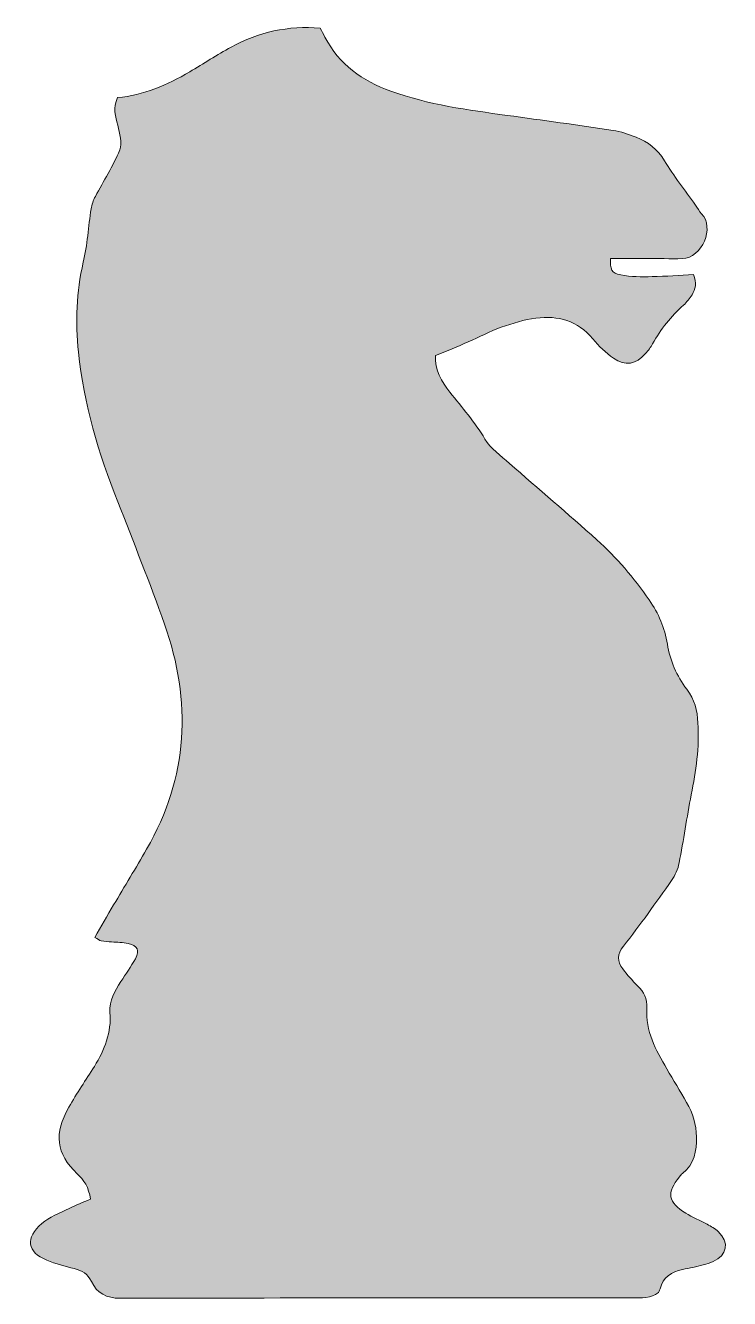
# Model space of a CAD drawing. Header units: inches. Extents: x 502 to 1532, y -1958 to -96.
import ezdxf

# ---------------------------------------------------------------- set-up
doc = ezdxf.new("R2010")
doc.units = ezdxf.units.IN
doc.header["$MEASUREMENT"] = 0
doc.layers.add('Layer 1', color=7, linetype='Continuous')

msp = doc.modelspace()

# ---------------------------------------------------------------- hatches: boundary and pattern name
at = {"layer": 'Layer 1', "true_color": 0xffffff}
h = msp.add_hatch(color=7, dxfattribs=at)
h.dxf.hatch_style = 2
edge = h.paths.add_edge_path()
edge.add_spline(control_points=[(1515.2, -1859.9), (1510.5, -1855.5), (1504.6, -1852.2), (1498.9, -1849.1), (1488.5, -1843.5), (1477.6, -1838.9), (1467.6, -1832.8), (1441.5, -1816.9), (1439.3, -1803), (1458.5, -1779.7), (1459.9, -1778), (1461.1, -1776.1), (1462.8, -1774.8), (1480.4, -1761.1), (1483.6, -1741.9), (1483.4, -1721.4), (1483.1, -1703.3), (1477.7, -1686.6), (1468.9, -1671.1), (1459.5, -1654.4), (1449.4, -1638.3), (1439.8, -1621.7), (1423.9, -1594.2), (1408.4, -1566.3), (1410.8, -1533.1), (1411.9, -1519), (1406.6, -1509.4), (1397.2, -1500.2), (1389.4, -1492.5), (1381.9, -1484.3), (1375.4, -1475.6), (1367.1, -1464.5), (1366.9, -1454.5), (1376.6, -1442.2), (1401.2, -1411.1), (1424.1, -1378.6), (1447, -1346.2), (1452.3, -1338.7), (1456.3, -1329.5), (1458, -1320.6), (1464.5, -1287.4), (1469.1, -1254), (1475.7, -1220.9), (1482.7, -1186.2), (1487.6, -1151.4), (1485.5, -1115.9), (1484.5, -1097.9), (1480.4, -1081.3), (1469.2, -1066.5), (1454.4, -1047), (1444.6, -1025), (1440.8, -1000.4), (1437.2, -976.8), (1427.7, -955.8), (1414.1, -935.9), (1392, -903.5), (1366.5, -874.1), (1337.5, -848), (1295.5, -810.1), (1252.3, -773.6), (1209.8, -736.2), (1197.2, -725), (1182.2, -714.7), (1174, -700.7), (1159.4, -675.6), (1140.3, -654.5), (1122.7, -632), (1110.6, -616.6), (1100.1, -599.6), (1101.8, -578.5), (1118.4, -571.6), (1134, -565.3), (1149.4, -558.6), (1165.5, -551.6), (1181.1, -543.1), (1197.7, -537.2), (1214.2, -531.3), (1231.3, -525.9), (1248.6, -523.7), (1280.8, -519.7), (1309.6, -527.2), (1331.6, -554), (1340.3, -564.6), (1350.7, -574.5), (1362, -582.4), (1379, -594.5), (1395.2, -591.3), (1408.9, -575.6), (1412.7, -571.1), (1416.4, -566.4), (1419.2, -561.2), (1430.9, -539.7), (1446.3, -521.3), (1464.3, -504.8), (1469.1, -500.4), (1473.3, -495.1), (1476.8, -489.6), (1481.9, -481.3), (1484.4, -472.3), (1478.9, -459.8), (1459, -460.9), (1438.7, -462.7), (1418.3, -463), (1403.1, -463.3), (1387.4, -463.5), (1372.6, -460.6), (1358.9, -457.9), (1356.9, -452.3), (1357.8, -436.3), (1375.1, -436.3), (1392.5, -436.3), (1409.9, -436.4), (1427.5, -436.4), (1445.1, -437.2), (1462.7, -436.7), (1491.5, -436), (1510.4, -390.9), (1490.7, -371), (1487.2, -367.4), (1484.9, -362.5), (1481.9, -358.3), (1466.7, -336.8), (1450.2, -316), (1436.5, -293.5), (1426.3, -276.6), (1412.6, -265.9), (1395, -259.2), (1384.1, -255.1), (1372.8, -250.8), (1361.3, -249.1), (1309.8, -241.3), (1258.1, -234.3), (1206.5, -227.2), (1149, -219.3), (1091.4, -211.6), (1036.4, -191.8), (994.8, -176.9), (960.9, -152.8), (939.9, -112.8), (937.6, -108.4), (935.4, -103.9), (933.2, -99.6), (886.1, -95.7), (843, -105.3), (802.7, -127.3), (782.1, -138.6), (762.4, -151.5), (742.2, -163.5), (709.1, -183.1), (674.1, -197.7), (636.7, -201.2), (629.2, -216.3), (633.9, -228.7), (636.9, -241.7), (639.7, -253.5), (643.8, -267.7), (639.8, -277.8), (630.3, -301.5), (616.1, -323.2), (604.2, -345.9), (601.3, -351.5), (599, -357.7), (598, -363.9), (594, -389.9), (592.5, -416.5), (586.5, -442.1), (576.3, -485.7), (575.1, -529.3), (579.5, -573.5), (587.1, -649.5), (609.1, -721.6), (636.9, -792.3), (660.3, -851.7), (683.9, -911.1), (705.3, -971.2), (745.5, -1084.6), (739.9, -1195), (679.2, -1300.6), (663.4, -1327.9), (646.9, -1354.9), (630.9, -1382.1), (621.7, -1397.7), (612.8, -1413.5), (603.5, -1429.6), (607.6, -1431.9), (610, -1434), (612.8, -1434.6), (617.8, -1435.6), (622.9, -1435.7), (628, -1436.2), (636.1, -1436.9), (644.3, -1436.6), (652.1, -1438.5), (666.3, -1441.8), (669.4, -1448), (662.7, -1460.7), (656.5, -1472.3), (648.6, -1483.1), (641.5, -1494.2), (632.7, -1508), (624.4, -1522), (625.6, -1539.2), (627.8, -1568.4), (618, -1594.1), (602.8, -1618.2), (590.3, -1638.1), (577, -1657.5), (565.4, -1677.9), (543.5, -1716.2), (546.2, -1745.8), (577.6, -1775.2), (587.3, -1784.3), (594.9, -1795), (596.9, -1812.4), (585.8, -1817.2), (575.6, -1821.1), (565.9, -1825.9), (552.2, -1832.8), (536.9, -1838.3), (525.7, -1848.1), (502, -1869), (503.7, -1889.6), (533.4, -1901.8), (546.3, -1907.1), (559.9, -1910.6), (573.4, -1914), (584.6, -1916.9), (593, -1921.4), (598.4, -1932.8), (606.6, -1949.9), (620.1, -1957.4), (640.8, -1957.4), (889.8, -1956.7), (1138.8, -1956.9), (1387.8, -1956.9), (1388.1, -1956.8), (1388.4, -1956.8), (1388.8, -1956.8), (1402.3, -1956.8), (1417.5, -1957.8), (1427.6, -1948.7), (1428.3, -1947.7), (1428.9, -1946.6), (1429.4, -1945.4), (1429.6, -1944.9), (1429.8, -1944.3), (1430, -1943.7), (1434.7, -1926.8), (1446.7, -1918.5), (1463, -1915.2), (1468.1, -1914.2), (1473.2, -1913.5), (1478.1, -1912.2), (1488, -1909.6), (1498.4, -1907.8), (1507.7, -1903.6), (1528.5, -1894.4), (1531.7, -1875.4), (1515.2, -1859.9)], knot_values=[0, 0, 0, 0, 1, 1, 1, 2, 2, 2, 3, 3, 3, 4, 4, 4, 5, 5, 5, 6, 6, 6, 7, 7, 7, 8, 8, 8, 9, 9, 9, 10, 10, 10, 11, 11, 11, 12, 12, 12, 13, 13, 13, 14, 14, 14, 15, 15, 15, 16, 16, 16, 17, 17, 17, 18, 18, 18, 19, 19, 19, 20, 20, 20, 21, 21, 21, 22, 22, 22, 23, 23, 23, 24, 24, 24, 25, 25, 25, 26, 26, 26, 27, 27, 27, 28, 28, 28, 29, 29, 29, 30, 30, 30, 31, 31, 31, 32, 32, 32, 33, 33, 33, 34, 34, 34, 35, 35, 35, 36, 36, 36, 37, 37, 37, 38, 38, 38, 39, 39, 39, 40, 40, 40, 41, 41, 41, 42, 42, 42, 43, 43, 43, 44, 44, 44, 45, 45, 45, 46, 46, 46, 47, 47, 47, 48, 48, 48, 49, 49, 49, 50, 50, 50, 51, 51, 51, 52, 52, 52, 53, 53, 53, 54, 54, 54, 55, 55, 55, 56, 56, 56, 57, 57, 57, 58, 58, 58, 59, 59, 59, 60, 60, 60, 61, 61, 61, 62, 62, 62, 63, 63, 63, 64, 64, 64, 65, 65, 65, 66, 66, 66, 67, 67, 67, 68, 68, 68, 69, 69, 69, 70, 70, 70, 71, 71, 71, 72, 72, 72, 73, 73, 73, 74, 74, 74, 75, 75, 75, 76, 76, 76, 77, 77, 77, 78, 78, 78, 79, 79, 79, 80, 80, 80, 81, 81, 81, 82, 82, 82, 83, 83, 83, 84, 84, 84, 85, 85, 85, 86, 86, 86, 86], degree=3, periodic=1)

# ---------------------------------------------------------------- linework, layer by layer
at = {"layer": 'Layer 1', "lineweight": 0}
msp.add_open_spline([(1515.2, -1859.9), (1510.5, -1855.5), (1504.6, -1852.2), (1498.9, -1849.1), (1488.5, -1843.5), (1477.6, -1838.9), (1467.6, -1832.8), (1441.5, -1816.9), (1439.3, -1803), (1458.5, -1779.7), (1459.9, -1778), (1461.1, -1776.1), (1462.8, -1774.8), (1480.4, -1761.1), (1483.6, -1741.9), (1483.4, -1721.4), (1483.1, -1703.3), (1477.7, -1686.6), (1468.9, -1671.1), (1459.5, -1654.4), (1449.4, -1638.3), (1439.8, -1621.7), (1423.9, -1594.2), (1408.4, -1566.3), (1410.8, -1533.1), (1411.9, -1519), (1406.6, -1509.4), (1397.2, -1500.2), (1389.4, -1492.5), (1381.9, -1484.3), (1375.4, -1475.6), (1367.1, -1464.5), (1366.9, -1454.5), (1376.6, -1442.2), (1401.2, -1411.1), (1424.1, -1378.6), (1447, -1346.2), (1452.3, -1338.7), (1456.3, -1329.5), (1458, -1320.6), (1464.5, -1287.4), (1469.1, -1254), (1475.7, -1220.9), (1482.7, -1186.2), (1487.6, -1151.4), (1485.5, -1115.9), (1484.5, -1097.9), (1480.4, -1081.3), (1469.2, -1066.5), (1454.4, -1047), (1444.6, -1025), (1440.8, -1000.4), (1437.2, -976.8), (1427.7, -955.8), (1414.1, -935.9), (1392, -903.5), (1366.5, -874.1), (1337.5, -848), (1295.5, -810.1), (1252.3, -773.6), (1209.8, -736.2), (1197.2, -725), (1182.2, -714.7), (1174, -700.7), (1159.4, -675.6), (1140.3, -654.5), (1122.7, -632), (1110.6, -616.6), (1100.1, -599.6), (1101.8, -578.5), (1118.4, -571.6), (1134, -565.3), (1149.4, -558.6), (1165.5, -551.6), (1181.1, -543.1), (1197.7, -537.2), (1214.2, -531.3), (1231.3, -525.9), (1248.6, -523.7), (1280.8, -519.7), (1309.6, -527.2), (1331.6, -554), (1340.3, -564.6), (1350.7, -574.5), (1362, -582.4), (1379, -594.5), (1395.2, -591.3), (1408.9, -575.6), (1412.7, -571.1), (1416.4, -566.4), (1419.2, -561.2), (1430.9, -539.7), (1446.3, -521.3), (1464.3, -504.8), (1469.1, -500.4), (1473.3, -495.1), (1476.8, -489.6), (1481.9, -481.3), (1484.4, -472.3), (1478.9, -459.8), (1459, -460.9), (1438.7, -462.7), (1418.3, -463), (1403.1, -463.3), (1387.4, -463.5), (1372.6, -460.6), (1358.9, -457.9), (1356.9, -452.3), (1357.8, -436.3), (1375.1, -436.3), (1392.5, -436.3), (1409.9, -436.4), (1427.5, -436.4), (1445.1, -437.2), (1462.7, -436.7), (1491.5, -436), (1510.4, -390.9), (1490.7, -371), (1487.2, -367.4), (1484.9, -362.5), (1481.9, -358.3), (1466.7, -336.8), (1450.2, -316), (1436.5, -293.5), (1426.3, -276.6), (1412.6, -265.9), (1395, -259.2), (1384.1, -255.1), (1372.8, -250.8), (1361.3, -249.1), (1309.8, -241.3), (1258.1, -234.3), (1206.5, -227.2), (1149, -219.3), (1091.4, -211.6), (1036.4, -191.8), (994.8, -176.9), (960.9, -152.8), (939.9, -112.8), (937.6, -108.4), (935.4, -103.9), (933.2, -99.6), (886.1, -95.7), (843, -105.3), (802.7, -127.3), (782.1, -138.6), (762.4, -151.5), (742.2, -163.5), (709.1, -183.1), (674.1, -197.7), (636.7, -201.2), (629.2, -216.3), (633.9, -228.7), (636.9, -241.7), (639.7, -253.5), (643.8, -267.7), (639.8, -277.8), (630.3, -301.5), (616.1, -323.2), (604.2, -345.9), (601.3, -351.5), (599, -357.7), (598, -363.9), (594, -389.9), (592.5, -416.5), (586.5, -442.1), (576.3, -485.7), (575.1, -529.3), (579.5, -573.5), (587.1, -649.5), (609.1, -721.6), (636.9, -792.3), (660.3, -851.7), (683.9, -911.1), (705.3, -971.2), (745.5, -1084.6), (739.9, -1195), (679.2, -1300.6), (663.4, -1327.9), (646.9, -1354.9), (630.9, -1382.1), (621.7, -1397.7), (612.8, -1413.5), (603.5, -1429.6), (607.6, -1431.9), (610, -1434), (612.8, -1434.6), (617.8, -1435.6), (622.9, -1435.7), (628, -1436.2), (636.1, -1436.9), (644.3, -1436.6), (652.1, -1438.5), (666.3, -1441.8), (669.4, -1448), (662.7, -1460.7), (656.5, -1472.3), (648.6, -1483.1), (641.5, -1494.2), (632.7, -1508), (624.4, -1522), (625.6, -1539.2), (627.8, -1568.4), (618, -1594.1), (602.8, -1618.2), (590.3, -1638.1), (577, -1657.5), (565.4, -1677.9), (543.5, -1716.2), (546.2, -1745.8), (577.6, -1775.2), (587.3, -1784.3), (594.9, -1795), (596.9, -1812.4), (585.8, -1817.2), (575.6, -1821.1), (565.9, -1825.9), (552.2, -1832.8), (536.9, -1838.3), (525.7, -1848.1), (502, -1869), (503.7, -1889.6), (533.4, -1901.8), (546.3, -1907.1), (559.9, -1910.6), (573.4, -1914), (584.6, -1916.9), (593, -1921.4), (598.4, -1932.8), (606.6, -1949.9), (620.1, -1957.4), (640.8, -1957.4), (889.8, -1956.7), (1138.8, -1956.9), (1387.8, -1956.9), (1388.1, -1956.8), (1388.4, -1956.8), (1388.8, -1956.8), (1402.3, -1956.8), (1417.5, -1957.8), (1427.6, -1948.7), (1428.3, -1947.7), (1428.9, -1946.6), (1429.4, -1945.4), (1429.6, -1944.9), (1429.8, -1944.3), (1430, -1943.7), (1434.7, -1926.8), (1446.7, -1918.5), (1463, -1915.2), (1468.1, -1914.2), (1473.2, -1913.5), (1478.1, -1912.2), (1488, -1909.6), (1498.4, -1907.8), (1507.7, -1903.6), (1528.5, -1894.4), (1531.7, -1875.4), (1515.2, -1859.9)], degree=3, knots=[0, 0, 0, 0, 1, 1, 1, 2, 2, 2, 3, 3, 3, 4, 4, 4, 5, 5, 5, 6, 6, 6, 7, 7, 7, 8, 8, 8, 9, 9, 9, 10, 10, 10, 11, 11, 11, 12, 12, 12, 13, 13, 13, 14, 14, 14, 15, 15, 15, 16, 16, 16, 17, 17, 17, 18, 18, 18, 19, 19, 19, 20, 20, 20, 21, 21, 21, 22, 22, 22, 23, 23, 23, 24, 24, 24, 25, 25, 25, 26, 26, 26, 27, 27, 27, 28, 28, 28, 29, 29, 29, 30, 30, 30, 31, 31, 31, 32, 32, 32, 33, 33, 33, 34, 34, 34, 35, 35, 35, 36, 36, 36, 37, 37, 37, 38, 38, 38, 39, 39, 39, 40, 40, 40, 41, 41, 41, 42, 42, 42, 43, 43, 43, 44, 44, 44, 45, 45, 45, 46, 46, 46, 47, 47, 47, 48, 48, 48, 49, 49, 49, 50, 50, 50, 51, 51, 51, 52, 52, 52, 53, 53, 53, 54, 54, 54, 55, 55, 55, 56, 56, 56, 57, 57, 57, 58, 58, 58, 59, 59, 59, 60, 60, 60, 61, 61, 61, 62, 62, 62, 63, 63, 63, 64, 64, 64, 65, 65, 65, 66, 66, 66, 67, 67, 67, 68, 68, 68, 69, 69, 69, 70, 70, 70, 71, 71, 71, 72, 72, 72, 73, 73, 73, 74, 74, 74, 75, 75, 75, 76, 76, 76, 77, 77, 77, 78, 78, 78, 79, 79, 79, 80, 80, 80, 81, 81, 81, 82, 82, 82, 83, 83, 83, 84, 84, 84, 85, 85, 85, 86, 86, 86, 86], dxfattribs=at)

doc.saveas('drawing.dxf')
